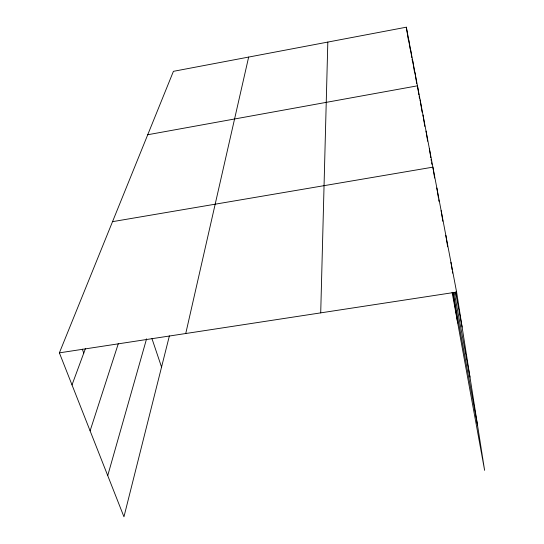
<?xml version="1.0" encoding="UTF-8"?>
<svg xmlns="http://www.w3.org/2000/svg" width="544" height="544" viewBox="0 0 544 544"><rect width="100%" height="100%" fill="white"/><g stroke="black" fill="none" stroke-linecap="round" stroke-linejoin="round"><path stroke-width="0.82" d="M320.715 312.875L327.821 42.072M185.749 333.52L248.656 57.072M169.388 335.886L123.95 516.8L59.384 352.852L173.42 71.332L406.32 27.2L456.606 292.08L484.616 470.342L452.105 292.318M107.732 475.619L146.574 338.83M90.1 430.841L118.293 343.713M72.012 384.907L85.517 348.344M147.737 134.742L417.445 85.823M112.526 221.66L432.888 167.151L434.622 178.017M59.384 352.852L456.606 292.08M82.294 349.173L83.769 353.07M151.96 338.62L161.554 367.071M455.539 292.148L462.108 327.08M454.247 292.55L469.968 377.108M453.077 292.522L477.605 425.741M422.98 114.968L424.81 126.398M420.124 99.906L422.09 112.2M417.581 86.646L418.9 94.887M419.166 96.533L419.431 98.185M414.943 72.624L416.677 83.409M412.59 60.234L414.474 71.944M410.373 48.572L411.822 57.555M412.087 59.187L412.345 60.826M408.286 37.577L410.149 49.137M406.32 27.2L408.476 40.569M441.143 210.623L442.83 221.265M436.846 187.979L438.444 198.036M438.709 199.709L438.974 201.382M452.86 292.577L457.708 322.986M429.338 148.458L430.807 157.665M431.072 159.338L431.344 161.01M431.61 162.683L431.875 164.356M426.047 131.111L427.652 141.168M450.962 262.351L452.139 269.797M452.397 271.449L452.662 273.108M455.661 292.142L456.314 296.276M445.828 235.314L447.651 246.826"/></g></svg>
